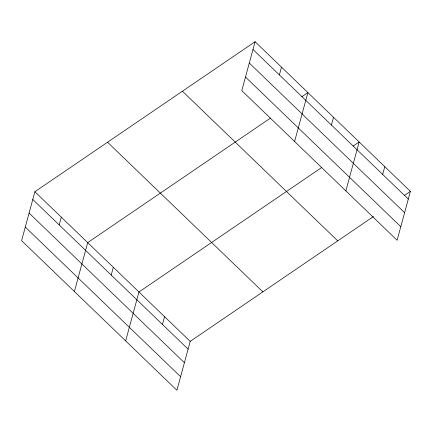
<?xml version="1.0" encoding="UTF-8"?>
<svg xmlns="http://www.w3.org/2000/svg" width="432" height="432" viewBox="0 0 432 432"><rect width="100%" height="100%" fill="white"/><g stroke="black" fill="none" stroke-linecap="round" stroke-linejoin="round"><path stroke-width="0.65" d="M255.091 41.715L241.801 90.628L397.111 240.268L410.4 191.354L255.091 41.715L34.889 191.732L21.6 240.646L176.909 390.285L190.199 341.372L373.518 216.486M59.184 224.932L61.29 217.172M74.407 291.524L87.696 242.611L270.459 118.093M111.213 275.06L113.324 267.3M125.658 340.902L138.947 291.989L321.716 167.476M162.464 324.443L164.576 316.683M279.385 74.914L281.491 67.154M294.602 141.507L307.892 92.594L301.838 96.719M331.414 125.042L333.52 117.283M345.859 190.885L359.149 141.971L353.09 146.097M382.666 174.425L384.772 166.666M404.347 195.48L410.4 191.354M252.979 49.475L408.294 199.114M249.291 63.056L404.6 212.695M245.489 77.047L400.799 226.687M182.423 91.222L337.732 240.862M107.557 142.225L262.867 291.865M34.889 191.732L190.199 341.372M32.783 199.492L188.093 349.132M29.09 213.073L184.405 362.713M25.288 227.065L180.603 376.704"/></g></svg>
